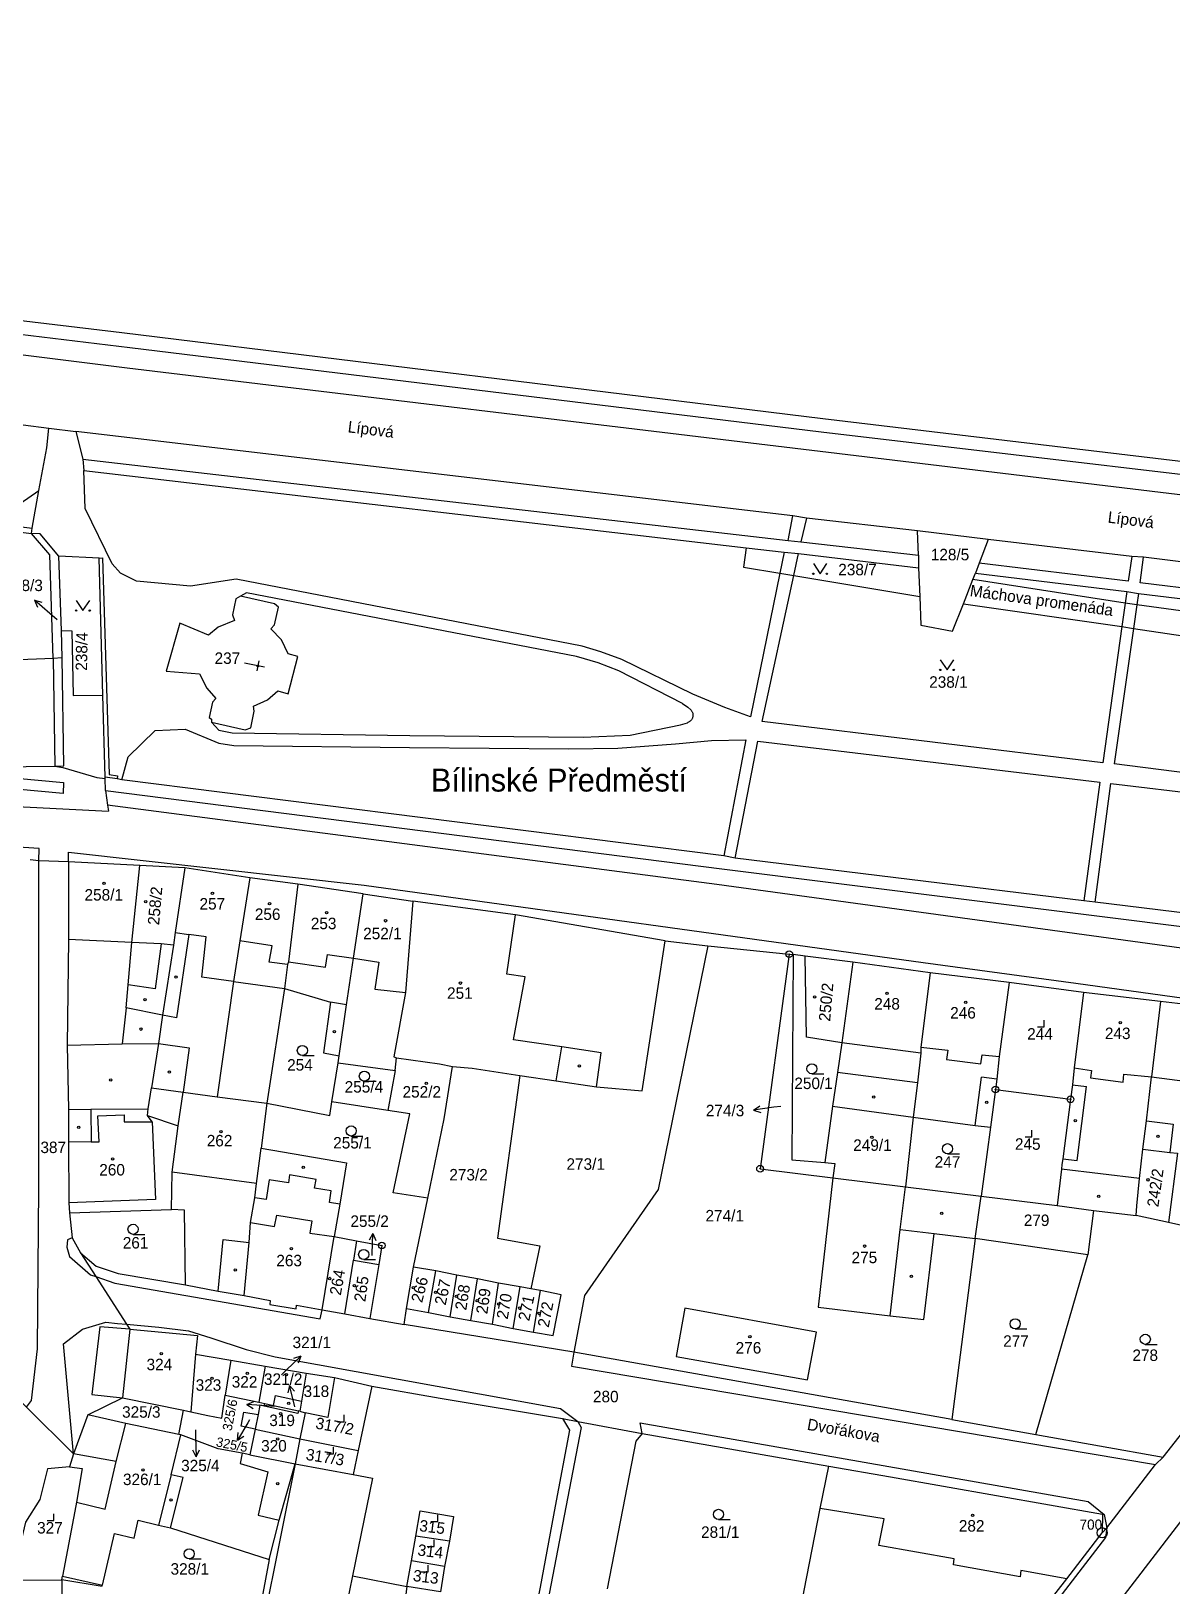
# Model space of a CAD drawing. Extents: x -784124 to -780570, y -980818 to -976926.
# Drawn here: x -781851.2 to -781682.3, y -979735 to -979504.8 of the extents above; entities that cross this region are included whole.
import ezdxf
from ezdxf.enums import TextEntityAlignment as Align

# ---------------------------------------------------------------- set-up
doc = ezdxf.new("R2010")
doc.units = 0
doc.header["$LTSCALE"] = 3.138375
doc.header["$MEASUREMENT"] = 0
for name, color, linetype in [('1006', 1, 'CONTINUOUS'), ('1008', 1, 'CONTINUOUS'), ('101', 1, 'CONTINUOUS'), ('1016', 1, 'CONTINUOUS'), ('1029', 1, 'CONTINUOUS'), ('105', 1, 'CONTINUOUS'), ('18', 1, 'CONTINUOUS'), ('21800', 1, 'CONTINUOUS'), ('21900', 1, 'CONTINUOUS'), ('21999', 1, 'CONTINUOUS'), ('304', 1, 'CONTINUOUS'), ('314', 1, 'CONTINUOUS'), ('319', 1, 'CONTINUOUS'), ('402', 1, 'CONTINUOUS'), ('404', 1, 'CONTINUOUS'), ('409', 1, 'CONTINUOUS')]:
    doc.layers.add(name, color=color, linetype=linetype)

# ---------------------------------------------------------------- blocks, each defined once
blk = doc.blocks.new('4_02$0')
at = {"layer": '404', "color": 255, "linetype": 'Continuous'}
blk.add_circle((-0.01, 0), 0.175, dxfattribs=at)
blk = doc.blocks.new('1029$1')
at = {"layer": '1029', "color": 6, "linetype": 'Continuous'}
for p, q in [((0, 3), (-0.5, 2)), ((0, 0), (0, 3)), ((0, 3), (0.5, 2))]:
    blk.add_line(p, q, dxfattribs=at)
blk = doc.blocks.new('3_19$9')
at = {"layer": '319', "color": 255, "linetype": 'Continuous'}
for p, q in [((-1, 0), (0, 0)), ((0, 0), (0, 1))]:
    blk.add_line(p, q, dxfattribs=at)
blk = doc.blocks.new('3_04$3')
at = {"layer": '304', "color": 255, "linetype": 'Continuous'}
blk.add_line((0.01, 0), (1.76, 0), dxfattribs=at)
blk.add_circle((0.01, 0.75), 0.75, dxfattribs=at)
blk = doc.blocks.new('3_14$2')
at = {"layer": '314', "color": 255, "linetype": 'Continuous'}
blk.add_lwpolyline([(-1, 1.5), (0, 0), (1, 1.5)], dxfattribs=at)
for centre in [(-1, 0), (1, 0)]:
    blk.add_circle(centre, 0.1, dxfattribs=at)
blk = doc.blocks.new('1_01$18')
at = {"layer": '101', "color": 3, "linetype": 'Continuous'}
for radius in [0.75, 0.03]:
    blk.add_circle((0, 0), radius, dxfattribs=at)
blk = doc.blocks.new('1_05$19')
at = {"layer": '105', "color": 3, "linetype": 'Continuous'}
for radius in [0.5, 0.0303]:
    blk.add_circle((0, 0), radius, dxfattribs=at)
blk = doc.blocks.new('4_09$23')
at = {"layer": '409', "color": 255, "linetype": 'Continuous'}
for p, q in [((0, 3), (0, 0)), ((-0.75, 2), (0.75, 2))]:
    blk.add_line(p, q, dxfattribs=at)

msp = doc.modelspace()

# ---------------------------------------------------------------- linework, layer by layer
at = {"layer": '1029', "color": 255, "linetype": 'Continuous'}
for p, q in [((-781847.33, -979591.96), (-781848.39, -979591.05)), ((-781740.21, -979664.02), (-781741.25, -979664.16)), ((-781800.7, -979686.11), (-781800.69, -979685.84)), ((-781814.1, -979703.77), (-781813.4, -979703.08)), ((-781815.15, -979708.45), (-781816.26, -979708.38)), ((-781812.14, -979708.49), (-781812.2, -979708.24)), ((-781826.85, -979711.91), (-781826.82, -979712.9)), ((-781818.82, -979710.44), (-781819.07, -979710.86))]:
    msp.add_line(p, q, dxfattribs=at)
at = {"layer": '21800', "color": 255, "linetype": 'Continuous'}
for p, q in [((-781881.03, -979546.35), (-781836.57, -979551.65)), ((-781836.57, -979551.65), (-781734.23, -979564.13)), ((-781734.23, -979564.13), (-781652.49, -979573.79)), ((-781843.52, -979568.2), (-781739.12, -979580.23)), ((-781843.19, -979575.48), (-781843.37, -979569.86)), ((-781839.15, -979583.69), (-781843.19, -979575.48)), ((-781739.12, -979580.23), (-781738.4, -979576.6)), ((-781859.91, -979577.28), (-781851.02, -979578.41)), ((-781736.4, -979576.95), (-781737.22, -979580.44)), ((-781719.83, -979582.42), (-781719.95, -979578.81)), ((-781739.12, -979580.23), (-781737.22, -979580.44)), ((-781737.22, -979580.44), (-781719.83, -979582.42)), ((-781709.5, -979580.09), (-781710.81, -979583.58)), ((-781841.1, -979582.83), (-781840.6, -979582.82)), ((-781840.6, -979582.82), (-781839.63, -979614.88)), ((-781739.72, -979581.96), (-781740.35, -979585.07)), ((-781738.27, -979585.42), (-781737.57, -979582.17)), ((-781719.83, -979582.42), (-781719.79, -979584.26)), ((-781710.81, -979583.58), (-781711.39, -979585.09)), ((-781688.77, -979586.26), (-781710.81, -979583.58)), ((-781688.24, -979582.61), (-781688.77, -979586.26)), ((-781687, -979586.51), (-781686.49, -979582.72)), ((-781837.94, -979585.06), (-781839.15, -979583.69)), ((-781835.58, -979586.27), (-781837.94, -979585.06)), ((-781740.35, -979585.07), (-781744.69, -979606.37)), ((-781742.94, -979607.06), (-781738.27, -979585.42)), ((-781827.6, -979587.01), (-781835.58, -979586.27)), ((-781820.84, -979585.98), (-781827.6, -979587.01)), ((-781769.62, -979595.9), (-781820.84, -979585.98)), ((-781819.31, -979587.99), (-781820.19, -979588.5)), ((-781770.42, -979597.42), (-781819.31, -979587.99)), ((-781688.97, -979587.78), (-781689.21, -979589.51)), ((-781687.24, -979588.1), (-781687.48, -979589.75)), ((-781649.96, -979590.95), (-781687, -979586.51)), ((-781689.21, -979589.51), (-781689.7, -979592.99)), ((-781687.48, -979589.75), (-781687.98, -979593.25)), ((-781846.68, -979593.58), (-781845.14, -979593.62)), ((-781845.14, -979593.62), (-781844.95, -979603.17)), ((-781689.7, -979592.99), (-781692.51, -979613.15)), ((-781687.98, -979593.25), (-781690.87, -979613.32)), ((-781767.22, -979598.34), (-781770.42, -979597.42)), ((-781766.84, -979596.71), (-781769.62, -979595.9)), ((-781763.73, -979597.85), (-781766.84, -979596.71)), ((-781847.88, -979597.69), (-781847.64, -979613.65)), ((-781764.15, -979599.53), (-781767.22, -979598.34)), ((-781754.76, -979604.36), (-781764.15, -979599.53)), ((-781753.21, -979602.99), (-781763.73, -979597.85)), ((-781844.95, -979603.17), (-781840.56, -979603.13)), ((-781754.76, -979604.36), (-781753.95, -979604.89)), ((-781748.5, -979604.97), (-781753.21, -979602.99)), ((-781753.95, -979604.89), (-781753.51, -979605.31)), ((-781744.69, -979606.37), (-781748.5, -979604.97)), ((-781836.79, -979612.29), (-781832.79, -979608.37)), ((-781832.79, -979608.37), (-781828.37, -979608.15)), ((-781828.37, -979608.15), (-781823.4, -979610.24)), ((-781824.47, -979607.13), (-781823.36, -979608.33)), ((-781823.36, -979608.33), (-781821.41, -979608.73)), ((-781821.41, -979608.73), (-781795.11, -979609.09)), ((-781762.51, -979609.05), (-781755.02, -979607.53)), ((-781755.02, -979607.53), (-781754.03, -979607.21)), ((-781692.51, -979613.15), (-781742.94, -979607.06)), ((-781823.4, -979610.24), (-781821.17, -979610.57)), ((-781821.17, -979610.57), (-781795.17, -979610.88)), ((-781795.17, -979610.88), (-781771.59, -979611.06)), ((-781795.11, -979609.09), (-781769.45, -979609.38)), ((-781771.59, -979611.06), (-781764.32, -979610.99)), ((-781769.45, -979609.38), (-781762.51, -979609.05)), ((-781764.32, -979610.99), (-781755.76, -979610.35)), ((-781755.76, -979610.35), (-781750.45, -979609.85)), ((-781750.45, -979609.85), (-781745.36, -979609.73)), ((-781745.36, -979609.73), (-781748.64, -979626.95)), ((-781746.96, -979627.27), (-781743.61, -979609.94)), ((-781743.61, -979609.94), (-781692.99, -979616)), ((-781837.76, -979615.68), (-781836.79, -979612.29)), ((-781679.66, -979614.76), (-781690.87, -979613.32)), ((-781853.33, -979615.41), (-781846.39, -979616.09)), ((-781840.17, -979617.23), (-781840.19, -979615.47)), ((-781839.63, -979614.88), (-781838.37, -979615.06)), ((-781838.37, -979615.06), (-781838.44, -979615.55)), ((-781846.42, -979617.71), (-781853.39, -979617.05)), ((-781846.39, -979616.09), (-781846.42, -979617.71)), ((-781840.17, -979617.23), (-781839.84, -979619.44)), ((-781840.17, -979617.23), (-781748.92, -979628.86)), ((-781692.99, -979616), (-781695.32, -979633.6)), ((-781693.67, -979633.79), (-781691.35, -979616.22)), ((-781691.35, -979616.22), (-781651.82, -979620.95)), ((-781874.3, -979618.55), (-781839.71, -979620.32)), ((-781839.84, -979619.44), (-781839.71, -979620.32)), ((-781749.65, -979631.15), (-781839.84, -979619.44)), ((-781849.97, -979625.83), (-781870.03, -979624.52)), ((-781850.02, -979627.67), (-781849.97, -979625.83)), ((-781845.65, -979627.83), (-781845.64, -979626.37)), ((-781845.64, -979626.37), (-781801.88, -979631.26)), ((-781850.02, -979676.1), (-781850.02, -979627.67)), ((-781748.92, -979628.86), (-781655.36, -979640.6)), ((-781801.88, -979631.26), (-781719.12, -979642.71)), ((-781656.02, -979644), (-781749.65, -979631.15)), ((-781780.77, -979644.43), (-781779.45, -979635.66)), ((-781829.85, -979638.27), (-781827.82, -979638.57)), ((-781827.82, -979638.57), (-781829.66, -979650.92)), ((-781825.26, -979638.91), (-781827.82, -979638.57)), ((-781825.9, -979644.87), (-781825.26, -979638.91)), ((-781836.26, -979639.77), (-781845.63, -979639.33)), ((-781831.93, -979639.97), (-781836.26, -979639.77)), ((-781831.93, -979639.97), (-781832.79, -979646.62)), ((-781830.11, -979640.16), (-781831.93, -979639.97)), ((-781815.5, -979640.25), (-781820.28, -979639.51)), ((-781815.91, -979642.66), (-781815.5, -979640.25)), ((-781813.22, -979643.02), (-781815.91, -979642.66)), ((-781813.09, -979642.64), (-781807.61, -979643.43)), ((-781807.61, -979643.43), (-781807.32, -979641.54)), ((-781807.32, -979641.54), (-781803.43, -979642.1)), ((-781803.43, -979642.1), (-781799.7, -979642.66)), ((-781799.7, -979642.66), (-781800.3, -979646.68)), ((-781719.12, -979642.71), (-781696.51, -979645.78)), ((-781821.2, -979645.54), (-781825.9, -979644.87)), ((-781821.2, -979645.54), (-781813.64, -979646.58)), ((-781778.02, -979644.85), (-781780.77, -979644.43)), ((-781779.76, -979654.15), (-781778.02, -979644.85)), ((-781696.51, -979645.78), (-781655.81, -979651.45)), ((-781832.79, -979646.62), (-781836.82, -979646.05)), ((-781800.3, -979646.68), (-781795.75, -979647.15)), ((-781837.12, -979649.41), (-781837.69, -979654.76)), ((-781804.48, -979648.97), (-781806.85, -979648.59)), ((-781829.66, -979650.92), (-781831.7, -979650.53)), ((-781845.85, -979654.94), (-781837.69, -979654.76)), ((-781837.69, -979654.76), (-781832.32, -979654.69)), ((-781832.32, -979654.69), (-781827.78, -979655.37)), ((-781772.61, -979655.21), (-781779.76, -979654.15)), ((-781719.45, -979656.15), (-781731.18, -979654.62)), ((-781827.78, -979655.37), (-781828.67, -979661.91)), ((-781773.44, -979660.24), (-781772.61, -979655.21)), ((-781766.77, -979656.08), (-781772.61, -979655.21)), ((-781767.48, -979661.13), (-781766.77, -979656.08)), ((-781719.46, -979655.26), (-781715.49, -979655.72)), ((-781715.49, -979655.72), (-781715.68, -979657.08)), ((-781715.68, -979657.08), (-781710.57, -979657.71)), ((-781710.57, -979657.71), (-781710.4, -979656.4)), ((-781710.4, -979656.4), (-781707.85, -979656.66)), ((-781719.95, -979660.56), (-781731.82, -979659.01)), ((-781696.76, -979658.33), (-781694.23, -979658.72)), ((-781694.23, -979658.72), (-781694.36, -979659.78)), ((-781689.53, -979660.43), (-781689.42, -979659.25)), ((-781689.42, -979659.25), (-781685.31, -979659.67)), ((-781711.42, -979666.85), (-781710.47, -979659.72)), ((-781708.23, -979659.98), (-781710.47, -979659.72)), ((-781697.04, -979660.83), (-781694.97, -979661.07)), ((-781696.33, -979672.04), (-781694.97, -979661.07)), ((-781694.36, -979659.78), (-781689.53, -979660.43)), ((-781842.34, -979664.43), (-781842.28, -979669.25)), ((-781841.29, -979665.44), (-781837.4, -979665.28)), ((-781841.09, -979669.29), (-781841.29, -979665.44)), ((-781837.4, -979665.28), (-781837.38, -979666.32)), ((-781837.38, -979666.32), (-781833.25, -979666.29)), ((-781833.92, -979665.37), (-781833.82, -979664.38)), ((-781833.92, -979665.37), (-781829.39, -979666.89)), ((-781833.25, -979666.29), (-781833.92, -979665.37)), ((-781833.25, -979666.29), (-781832.76, -979677.79)), ((-781842.28, -979669.25), (-781845.62, -979669.33)), ((-781842.28, -979669.25), (-781841.09, -979669.29)), ((-781686.59, -979670.36), (-781682.61, -979670.84)), ((-781687.1, -979674.72), (-781698.63, -979673.31)), ((-781698.43, -979671.8), (-781696.33, -979672.04)), ((-781817.83, -979675.46), (-781830.3, -979673.76)), ((-781815.93, -979674.9), (-781816.37, -979677.81)), ((-781813.07, -979675.35), (-781815.93, -979674.9)), ((-781812.9, -979674.17), (-781813.07, -979675.35)), ((-781808.96, -979674.83), (-781812.9, -979674.17)), ((-781809.2, -979676.11), (-781808.96, -979674.83)), ((-781850.21, -979699.91), (-781850.02, -979676.1)), ((-781832.76, -979677.79), (-781845.58, -979678.31)), ((-781816.37, -979677.81), (-781818.06, -979677.55)), ((-781806.76, -979676.53), (-781809.2, -979676.11)), ((-781806.98, -979678.28), (-781806.76, -979676.53)), ((-781722.53, -979682.23), (-781721.76, -979675.96)), ((-781815.15, -979681.8), (-781814.79, -979680.15)), ((-781814.79, -979680.15), (-781809.6, -979680.95)), ((-781805.47, -979678.48), (-781806.98, -979678.28)), ((-781818.67, -979681.24), (-781815.15, -979681.8)), ((-781809.6, -979680.95), (-781809.93, -979682.78)), ((-781724.03, -979695.02), (-781722.53, -979682.23)), ((-781722.53, -979682.23), (-781717.5, -979682.83)), ((-781845.77, -979683.76), (-781845.88, -979684.88)), ((-781845.88, -979684.88), (-781845.48, -979686.27)), ((-781845.07, -979683.47), (-781845.77, -979683.76)), ((-781823.47, -979691.38), (-781822.74, -979683.74)), ((-781822.74, -979683.74), (-781818.91, -979684.2)), ((-781809.93, -979682.78), (-781806.32, -979683.29)), ((-781845.48, -979686.27), (-781842.36, -979688.96)), ((-781842.36, -979688.96), (-781841.57, -979689.23)), ((-781841.57, -979689.23), (-781838.76, -979690.18)), ((-781838.76, -979690.18), (-781808.38, -979695.5)), ((-781808.38, -979695.5), (-781808.09, -979694.13)), ((-781843.54, -979696.99), (-781840.12, -979695.98)), ((-781840.12, -979695.98), (-781838.37, -979696.15)), ((-781838.37, -979696.15), (-781837.03, -979696.28)), ((-781837.03, -979696.28), (-781832.27, -979696.72)), ((-781846.39, -979699.18), (-781843.54, -979696.99)), ((-781841.01, -979696.67), (-781842.17, -979706.67)), ((-781836.55, -979697.02), (-781841.01, -979696.67)), ((-781832.27, -979696.72), (-781827.89, -979697.24)), ((-781827.89, -979697.24), (-781824.56, -979698.28)), ((-781824.56, -979698.28), (-781819.34, -979700)), ((-781851.13, -979707.56), (-781850.21, -979699.91)), ((-781844.87, -979715.49), (-781846.39, -979699.18)), ((-781819.34, -979700), (-781815.02, -979701.11)), ((-781770.83, -979700.42), (-781771.17, -979702.47)), ((-781815.02, -979701.11), (-781772.8, -979708.76)), ((-781771.17, -979702.47), (-781684.75, -979717.06)), ((-781851.84, -979708.58), (-781851.13, -979707.56)), ((-781842.17, -979706.67), (-781837.63, -979707.17)), ((-781772.8, -979708.76), (-781770.26, -979710.66)), ((-781838.56, -979716.6), (-781837.17, -979711)), ((-781769.77, -979711.56), (-781786.17, -979797.23)), ((-781770.26, -979710.66), (-781769.77, -979711.56)), ((-781760.74, -979712.48), (-781761.01, -979710.88)), ((-781761.01, -979710.88), (-781694.68, -979722.52)), ((-781830.46, -979718.59), (-781829.01, -979712.68)), ((-781838.56, -979716.6), (-781844.87, -979715.49)), ((-781819.92, -979715.39), (-781820.24, -979716.91)), ((-781820.24, -979716.91), (-781816.13, -979718.15)), ((-781830.46, -979718.59), (-781832.31, -979726.04)), ((-781830.56, -979726.45), (-781828.67, -979718.95)), ((-781828.67, -979718.95), (-781830.46, -979718.59)), ((-781816.13, -979718.15), (-781817.55, -979724.55)), ((-781724.9, -979725.1), (-781734.36, -979723.55)), ((-781694.68, -979722.52), (-781692.31, -979724.44)), ((-781817.55, -979724.55), (-781814.44, -979725.27)), ((-781725.71, -979729.06), (-781724.9, -979725.1)), ((-781692.31, -979724.44), (-781691.94, -979726.45)), ((-781692.14, -979727.84), (-781717.37, -979760.72)), ((-781691.94, -979726.45), (-781692.14, -979727.84)), ((-781714.53, -979731.02), (-781725.71, -979729.06)), ((-781714.63, -979731.92), (-781714.53, -979731.02)), ((-781704.75, -979733.68), (-781714.63, -979731.92)), ((-781704.65, -979732.75), (-781704.75, -979733.68)), ((-781697.88, -979733.97), (-781704.65, -979732.75))]:
    msp.add_line(p, q, dxfattribs=at)
for points in [[(-781753.51, -979605.31), (-781753.449, -979605.381), (-781753.393, -979605.458), (-781753.344, -979605.538), (-781753.302, -979605.622), (-781753.267, -979605.71), (-781753.238, -979605.8), (-781753.218, -979605.892), (-781753.205, -979605.985), (-781753.199, -979606.079), (-781753.201, -979606.173), (-781753.211, -979606.267), (-781753.228, -979606.359), (-781753.253, -979606.45), (-781753.286, -979606.539), (-781753.325, -979606.624), (-781753.371, -979606.707), (-781753.424, -979606.785), (-781753.482, -979606.858), (-781753.547, -979606.927), (-781753.617, -979606.99), (-781753.692, -979607.047), (-781753.771, -979607.098), (-781753.854, -979607.142), (-781753.941, -979607.18), (-781754.03, -979607.21)], [(-781844.46, -979722.63), (-781840.23, -979723.64), (-781838.56, -979716.6)]]:
    msp.add_lwpolyline(points, dxfattribs=at)
at = {"layer": '21900', "color": 3, "linetype": 'Continuous'}
for p, q in [((-781875.69, -979560.05), (-781848.53, -979563.6)), ((-781848.53, -979563.6), (-781844.56, -979564.12)), ((-781870.33, -979576.75), (-781851.1, -979579.19)), ((-781849.84, -979579.24), (-781851.1, -979579.19)), ((-781847.05, -979582.56), (-781849.84, -979579.24)), ((-781713.17, -979589.62), (-781711.75, -979586)), ((-781846.56, -979597.63), (-781847.88, -979597.69)), ((-781868.02, -979613.94), (-781847.64, -979613.65)), ((-781840.19, -979615.47), (-781840.19, -979615.3)), ((-781838.44, -979615.55), (-781840.19, -979615.3)), ((-781835.07, -979628.36), (-781845.65, -979627.83)), ((-781828.43, -979628.7), (-781835.07, -979628.36)), ((-781818.78, -979630.16), (-781828.43, -979628.7)), ((-781811.67, -979631.12), (-781818.78, -979630.16)), ((-781802.01, -979632.55), (-781811.67, -979631.12)), ((-781802.01, -979632.55), (-781794.68, -979633.63)), ((-781757.29, -979639.5), (-781750.98, -979640.23)), ((-781750.98, -979640.23), (-781738.95, -979641.49)), ((-781738.95, -979641.49), (-781738.39, -979641.55)), ((-781736.58, -979641.78), (-781738.39, -979641.55)), ((-781736.4, -979653.78), (-781736.58, -979641.78)), ((-781729.53, -979642.69), (-781736.58, -979641.78)), ((-781729.53, -979642.69), (-781731.18, -979654.62)), ((-781718.08, -979644.24), (-781729.53, -979642.69)), ((-781706.41, -979645.69), (-781718.08, -979644.24)), ((-781695.39, -979647.14), (-781706.41, -979645.69)), ((-781813.64, -979646.58), (-781816.26, -979663.53)), ((-781684, -979648.49), (-781695.39, -979647.14)), ((-781684, -979648.49), (-781685.31, -979659.67)), ((-781670.05, -979650.13), (-781684, -979648.49)), ((-781731.18, -979654.62), (-781736.4, -979653.78)), ((-781805.74, -979657.58), (-781805.59, -979656.53)), ((-781797.3, -979658.73), (-781797.08, -979656.83)), ((-781806.65, -979663.36), (-781805.74, -979657.58)), ((-781805.74, -979657.58), (-781797.3, -979658.73)), ((-781797.3, -979658.73), (-781798.36, -979664.62)), ((-781778.83, -979659.44), (-781782.11, -979683.52)), ((-781833.33, -979661.26), (-781828.67, -979661.91)), ((-781828.67, -979661.91), (-781823.65, -979662.59)), ((-781708.43, -979661.53), (-781709.16, -979667.12)), ((-781708.23, -979659.98), (-781708.43, -979661.53)), ((-781708.43, -979661.53), (-781697.31, -979662.98)), ((-781697.04, -979660.83), (-781697.31, -979662.98)), ((-781686.07, -979666.16), (-781685.31, -979659.67)), ((-781823.65, -979662.59), (-781816.26, -979663.53)), ((-781816.26, -979663.53), (-781817.12, -979670.19)), ((-781798.36, -979664.62), (-781806.65, -979663.36)), ((-781732.53, -979664.01), (-781733.68, -979672.32)), ((-781732.53, -979664.01), (-781720.59, -979665.61)), ((-781697.31, -979662.98), (-781698.43, -979671.8)), ((-781720.59, -979665.61), (-781721.76, -979675.96)), ((-781732.49, -979674.62), (-781721.76, -979675.96)), ((-781794.57, -979687.82), (-781792.45, -979677.62)), ((-781721.76, -979675.96), (-781710.52, -979677.3)), ((-781711.41, -979683.58), (-781710.52, -979677.3)), ((-781710.52, -979677.3), (-781699.31, -979678.69)), ((-781845.49, -979679.81), (-781830.4, -979679.31)), ((-781699.31, -979678.69), (-781693.89, -979679.44)), ((-781693.89, -979679.44), (-781694.74, -979686)), ((-781693.89, -979679.44), (-781687.6, -979680.17)), ((-781682.79, -979681.24), (-781687.6, -979680.17)), ((-781808.09, -979694.13), (-781806.32, -979683.29)), ((-781806.32, -979683.29), (-781802.99, -979683.92)), ((-781802.99, -979683.92), (-781803.46, -979686.81)), ((-781782.11, -979683.52), (-781775.87, -979684.66)), ((-781775.87, -979684.66), (-781777.18, -979691.03)), ((-781711.41, -979683.58), (-781714.9, -979710.37)), ((-781694.74, -979686), (-781711.41, -979683.58)), ((-781804.73, -979694.74), (-781803.46, -979686.81)), ((-781803.46, -979686.81), (-781799.72, -979687.43)), ((-781702.45, -979712.61), (-781694.74, -979686)), ((-781799.72, -979687.43), (-781801.01, -979695.42)), ((-781795.61, -979693.93), (-781794.57, -979687.82)), ((-781791.28, -979688.37), (-781794.57, -979687.82)), ((-781792.35, -979694.56), (-781791.28, -979688.37)), ((-781788.13, -979689.03), (-781791.28, -979688.37)), ((-781789.16, -979695.17), (-781788.13, -979689.03)), ((-781785.07, -979689.55), (-781788.13, -979689.03)), ((-781786.06, -979695.73), (-781785.07, -979689.55)), ((-781781.97, -979690.2), (-781785.07, -979689.55)), ((-781782.86, -979696.28), (-781781.97, -979690.2)), ((-781778.77, -979690.74), (-781781.97, -979690.2)), ((-781779.79, -979696.91), (-781778.77, -979690.74)), ((-781777.18, -979691.03), (-781778.77, -979690.74)), ((-781775.79, -979691.29), (-781777.18, -979691.03)), ((-781776.81, -979697.46), (-781775.79, -979691.29)), ((-781808.09, -979694.13), (-781804.73, -979694.74)), ((-781795.93, -979696.33), (-781795.61, -979693.93)), ((-781795.61, -979693.93), (-781792.35, -979694.56)), ((-781804.73, -979694.74), (-781801.01, -979695.42)), ((-781801.01, -979695.42), (-781795.93, -979696.33)), ((-781770.83, -979700.42), (-781795.93, -979696.33)), ((-781792.35, -979694.56), (-781789.16, -979695.17)), ((-781789.16, -979695.17), (-781786.06, -979695.73)), ((-781786.06, -979695.73), (-781782.86, -979696.28)), ((-781782.86, -979696.28), (-781779.79, -979696.91)), ((-781836.55, -979697.02), (-781837.63, -979707.17)), ((-781779.79, -979696.91), (-781776.81, -979697.46)), ((-781826.82, -979700.7), (-781827.54, -979709.23)), ((-781826.82, -979700.7), (-781821.6, -979701.6)), ((-781714.9, -979710.37), (-781770.83, -979700.42)), ((-781821.6, -979701.6), (-781822.43, -979706.79)), ((-781821.6, -979701.6), (-781816.54, -979702.49)), ((-781816.54, -979702.49), (-781817.48, -979707.82)), ((-781816.54, -979702.49), (-781810.47, -979703.52)), ((-781810.47, -979703.52), (-781811.15, -979707.65)), ((-781810.47, -979703.52), (-781806.28, -979704.19)), ((-781806.28, -979704.19), (-781800.72, -979705.46)), ((-781800.72, -979705.46), (-781802.75, -979715)), ((-781842.78, -979709.68), (-781837.63, -979707.17)), ((-781837.63, -979707.17), (-781828.63, -979709.01)), ((-781822.43, -979706.79), (-781817.48, -979707.82)), ((-781817.48, -979707.82), (-781816.58, -979708.02)), ((-781811.15, -979707.65), (-781811.39, -979709.13)), ((-781842.78, -979709.68), (-781844.87, -979715.49)), ((-781828.63, -979709.01), (-781827.54, -979709.23)), ((-781817.56, -979709.63), (-781818, -979711.83)), ((-781816.58, -979708.02), (-781815.3, -979708.3)), ((-781815.3, -979708.3), (-781811.61, -979709.12)), ((-781811.39, -979709.13), (-781811.61, -979709.12)), ((-781811.39, -979709.13), (-781810.61, -979709.39)), ((-781810.61, -979709.39), (-781811.38, -979713.27)), ((-781818, -979711.83), (-781818.78, -979715.63)), ((-781818, -979711.83), (-781811.38, -979713.27)), ((-781760.74, -979712.48), (-781733.08, -979717.32)), ((-781714.9, -979710.37), (-781702.45, -979712.61)), ((-781811.38, -979713.27), (-781812.08, -979716.95)), ((-781811.38, -979713.27), (-781802.75, -979715)), ((-781702.45, -979712.61), (-781683.6, -979715.94)), ((-781844.87, -979715.49), (-781845.5, -979717.4)), ((-781812.08, -979716.95), (-781820.58, -979759.21)), ((-781818.78, -979715.63), (-781812.08, -979716.95)), ((-781812.08, -979716.95), (-781803.51, -979718.55)), ((-781802.75, -979715), (-781803.51, -979718.55)), ((-781789.26, -979728.4), (-781794.23, -979727.66)), ((-781789.26, -979728.4), (-781789.97, -979732.14)), ((-781815.91, -979731.14), (-781817.42, -979739.04)), ((-781789.97, -979732.14), (-781794.88, -979731.3)), ((-781846.6, -979734.11), (-781846.5, -979733.57)), ((-781840.65, -979735.11), (-781846.6, -979734.11)), ((-781803.59, -979733.52), (-781806.13, -979746.08))]:
    msp.add_line(p, q, dxfattribs=at)
for points in [[(-781556.68, -979574.84), (-781564.24, -979579.75), (-781569.84, -979582.73), (-781577.59, -979584.84), (-781584.82, -979585.04), (-781587.67, -979584.8), (-781647.52, -979577.47), (-781652.84, -979576.88), (-781734.35, -979567.08), (-781836.96, -979554.7), (-781880.83, -979549.24), (-781917.53, -979543.62), (-781935.36, -979539.55), (-781968.34, -979530.72), (-782016.97, -979513.31), (-782060.07, -979495.91), (-782065.99, -979493.5), (-782100.3, -979479.69), (-782102.97, -979478.69), (-782133.86, -979464.33), (-782133.38, -979463.23), (-782177.17, -979446.51)], [(-782048.41, -979493.82), (-782015.07, -979508.6), (-781966.66, -979526.12), (-781933.89, -979534.8), (-781916.98, -979538.68), (-781881.14, -979544.25), (-781837.76, -979549.45), (-781733.99, -979562.19), (-781652.45, -979571.9), (-781587.18, -979579.83), (-781579.8, -979580.08), (-781573.17, -979579.03), (-781564.94, -979576.33), (-781556.69, -979571.88), (-781553.01, -979568.66), (-781550.83, -979570.03)], [(-781850.05, -979572.83), (-781848.86, -979566.52), (-781848.53, -979563.6)], [(-781586.37, -979599.08), (-781588.91, -979595.15), (-781591.42, -979594.33), (-781648.28, -979587.41), (-781649.53, -979587.32), (-781686.49, -979582.72), (-781688.24, -979582.61), (-781709.5, -979580.09), (-781719.95, -979578.81), (-781736.4, -979576.95), (-781738.4, -979576.6), (-781844.56, -979564.12)], [(-781844.56, -979564.12), (-781843.52, -979568.2), (-781843.37, -979569.86), (-781745.32, -979581.31)], [(-781876.16, -979573.29), (-781859.75, -979575.67), (-781852.81, -979574.75), (-781850.05, -979572.83)], [(-781851.1, -979579.19), (-781851.02, -979578.41), (-781850.05, -979572.83)], [(-781847.88, -979597.69), (-781848.39, -979582.35), (-781851.1, -979579.19)], [(-781745.32, -979581.31), (-781739.72, -979581.96), (-781737.57, -979582.17), (-781719.79, -979584.26), (-781719.62, -979588.54)], [(-781840.19, -979615.3), (-781840.56, -979603.13), (-781841.1, -979582.83), (-781847.05, -979582.56)], [(-781846.56, -979597.63), (-781846.68, -979593.58), (-781847.05, -979582.56)], [(-781711.75, -979586), (-781711.39, -979585.09), (-781688.97, -979587.78), (-781687.24, -979588.1), (-781650.03, -979592.57), (-781648.62, -979592.93), (-781594.31, -979598.59), (-781591.6, -979602.14)], [(-781815.13, -979589.6), (-781820.19, -979588.5), (-781820.86, -979588.86), (-781821.35, -979591.24), (-781821.08, -979592.06), (-781823.46, -979593.08), (-781824.92, -979594.27), (-781829.17, -979592.48), (-781831.18, -979599.57), (-781826.26, -979600), (-781825.18, -979602.12), (-781823.82, -979603.63), (-781824.32, -979604.15), (-781824.8, -979606.43), (-781824.46, -979606.68), (-781824.47, -979607.13), (-781819.49, -979608.27), (-781818.64, -979607.96), (-781818.14, -979605.53), (-781818.26, -979604.77), (-781816.16, -979603.83), (-781814.67, -979602.5), (-781813.11, -979602.95), (-781811.67, -979597.4), (-781813.13, -979597.02), (-781814.12, -979594.96), (-781815.66, -979593.32), (-781815.16, -979592.71), (-781814.56, -979590.12), (-781815.13, -979589.6)], [(-781719.62, -979588.54), (-781719.45, -979592.76), (-781714.76, -979593.68), (-781713.17, -979589.62)], [(-781847.88, -979597.69), (-781859.14, -979598.13), (-781859.05, -979600.42), (-781868.25, -979600.6), (-781868.3, -979598.33), (-781869.53, -979598.35)], [(-781847.64, -979613.65), (-781846.35, -979613.62), (-781846.56, -979597.63)], [(-781847.64, -979613.65), (-781846.47, -979613.85), (-781841.42, -979615.35), (-781840.19, -979615.47)], [(-781621.33, -979642.83), (-781653.23, -979639), (-781655.77, -979638.45), (-781693.67, -979633.79), (-781695.32, -979633.6), (-781746.96, -979627.27), (-781748.64, -979626.95), (-781837.76, -979615.68), (-781838.44, -979615.55)], [(-781845.65, -979627.83), (-781850.02, -979627.67), (-781851.32, -979627.52)], [(-781845.65, -979627.83), (-781845.63, -979639.33), (-781845.85, -979654.94), (-781845.62, -979664.48)], [(-781831.7, -979650.53), (-781837.12, -979649.41), (-781836.82, -979646.05), (-781836.26, -979639.77), (-781835.07, -979628.36)], [(-781828.43, -979628.7), (-781829.85, -979638.27), (-781830.11, -979640.16), (-781831.7, -979650.53)], [(-781818.78, -979630.16), (-781820.28, -979639.51), (-781821.2, -979645.54), (-781823.65, -979662.59)], [(-781811.67, -979631.12), (-781813.09, -979642.64), (-781813.22, -979643.02), (-781813.64, -979646.58)], [(-781805.59, -979656.53), (-781804.48, -979648.97), (-781803.43, -979642.1), (-781802.01, -979632.55)], [(-781794.68, -979633.63), (-781795.75, -979647.15), (-781797.49, -979656.67), (-781797.08, -979656.83)], [(-781757.29, -979639.5), (-781779.45, -979635.66), (-781794.68, -979633.63)], [(-781750.98, -979640.23), (-781758.36, -979676.31), (-781769.23, -979692.04), (-781770.83, -979700.42)], [(-781738.95, -979641.49), (-781743.26, -979673.26), (-781732.49, -979674.62)], [(-781738.39, -979641.55), (-781738.58, -979671.93), (-781733.68, -979672.32)], [(-781718.08, -979644.24), (-781719.46, -979655.26), (-781719.45, -979656.15), (-781719.95, -979660.56), (-781720.59, -979665.61)], [(-781706.41, -979645.69), (-781707.85, -979656.66), (-781708.23, -979659.98)], [(-781813.64, -979646.58), (-781806.85, -979648.59), (-781807.89, -979656.11), (-781805.59, -979656.53)], [(-781695.39, -979647.14), (-781696.76, -979658.33), (-781697.04, -979660.83)], [(-781831.7, -979650.53), (-781832.32, -979654.69), (-781833.33, -979661.26)], [(-781731.18, -979654.62), (-781731.82, -979659.01), (-781732.53, -979664.01)], [(-781797.08, -979656.83), (-781790.73, -979657.74), (-781788.8, -979658.1)], [(-781792.45, -979677.62), (-781790.02, -979665.89), (-781788.8, -979658.1)], [(-781788.8, -979658.1), (-781785.9, -979658.39), (-781778.83, -979659.44)], [(-781778.83, -979659.44), (-781773.44, -979660.24), (-781767.48, -979661.13)], [(-781845.62, -979664.48), (-781842.34, -979664.43), (-781833.82, -979664.38), (-781833.33, -979661.26)], [(-781830.4, -979679.31), (-781830.3, -979673.76), (-781829.39, -979666.89), (-781828.67, -979661.91)], [(-781685.31, -979659.67), (-781679.99, -979660.36), (-781680.4, -979664.25), (-781674.89, -979664.92), (-781674.42, -979661.03), (-781671.39, -979661.41)], [(-781816.26, -979663.53), (-781806.97, -979665.36), (-781806.65, -979663.36)], [(-781620.61, -979669.52), (-781626.44, -979665.63), (-781630.71, -979663.95), (-781634.57, -979665), (-781748.41, -979813.25)], [(-781845.62, -979664.48), (-781845.62, -979669.33), (-781845.58, -979678.31), (-781845.49, -979679.81)], [(-781792.45, -979677.62), (-781797.58, -979676.82), (-781795.11, -979665.12), (-781797.38, -979664.77), (-781798.36, -979664.62)], [(-781720.59, -979665.61), (-781711.42, -979666.85), (-781709.16, -979667.12)], [(-781687.6, -979680.17), (-781687.48, -979678.76), (-781687.1, -979674.72), (-781686.59, -979670.36), (-781686.07, -979666.16)], [(-781686.07, -979666.16), (-781682.1, -979666.64), (-781682.61, -979670.84), (-781681.5, -979670.95), (-781682.79, -979681.24)], [(-781709.16, -979667.12), (-781709.69, -979671.15), (-781710.52, -979677.3)], [(-781819.64, -979692.02), (-781818.91, -979684.2), (-781818.67, -979681.24), (-781818.06, -979677.55), (-781817.83, -979675.46), (-781817.12, -979670.19)], [(-781817.12, -979670.19), (-781804.48, -979672.37), (-781805.47, -979678.48), (-781806.32, -979683.29)], [(-781733.68, -979672.32), (-781732.2, -979672.47), (-781732.49, -979674.62)], [(-781698.43, -979671.8), (-781698.59, -979672.62), (-781698.63, -979673.31), (-781699.31, -979678.69)], [(-781732.49, -979674.62), (-781734.67, -979693.76), (-781724.03, -979695.02), (-781719.03, -979695.6), (-781717.5, -979682.83), (-781711.41, -979683.58)], [(-781845.49, -979679.81), (-781845.07, -979683.47), (-781843.85, -979685.69)], [(-781828.31, -979690.46), (-781828.48, -979679.38), (-781830.4, -979679.31)], [(-781661.99, -979688.48), (-781666.81, -979684.8), (-781682.79, -979681.24)], [(-781843.85, -979685.69), (-781841.57, -979689.23), (-781837.03, -979696.28), (-781836.55, -979697.02)], [(-781843.85, -979685.69), (-781841.56, -979687.66), (-781838.3, -979688.76), (-781828.31, -979690.46)], [(-781683.6, -979715.94), (-781666.01, -979693.6), (-781661.99, -979688.48)], [(-781828.31, -979690.46), (-781823.47, -979691.38), (-781819.64, -979692.02)], [(-781776.81, -979697.46), (-781773.91, -979697.96), (-781772.7, -979691.95), (-781775.79, -979691.29)], [(-781819.64, -979692.02), (-781815.78, -979692.76), (-781815.81, -979693.34), (-781811.94, -979694.02), (-781811.88, -979693.47), (-781808.09, -979694.13)], [(-781755.7, -979701.08), (-781736.23, -979704.52), (-781734.92, -979697.46), (-781754.4, -979693.92), (-781755.7, -979701.08)], [(-781836.55, -979697.02), (-781826.52, -979697.97), (-781826.82, -979700.7)], [(-781806.28, -979704.19), (-781807.23, -979710.08), (-781810.61, -979709.39)], [(-781800.72, -979705.46), (-781790.6, -979707.24), (-781772.53, -979710.25)], [(-781852.7, -979707.74), (-781851.84, -979708.58), (-781844.87, -979715.49)], [(-781827.54, -979709.23), (-781824.99, -979709.8), (-781822.92, -979710.2), (-781822.43, -979706.79)], [(-781815.3, -979708.3), (-781815, -979706.85), (-781811.15, -979707.65)], [(-781829.31, -979712.62), (-781837.17, -979711), (-781842.78, -979709.68)], [(-781816.66, -979708.42), (-781817.29, -979708.28), (-781817.56, -979709.63)], [(-781811.61, -979709.12), (-781811.67, -979709.51), (-781816.66, -979708.42)], [(-781772.53, -979710.25), (-781771.48, -979711.99), (-781773.59, -979723.21), (-781775.82, -979735.21), (-781776.4, -979738.24), (-781778.76, -979751.29), (-781780.22, -979759.09), (-781781.81, -979766.92)], [(-781772.53, -979710.25), (-781770.26, -979710.66), (-781760.74, -979712.48)], [(-781760.74, -979712.48), (-781761.67, -979713.58), (-781765.91, -979735.45)], [(-781818.78, -979715.63), (-781819.92, -979715.39), (-781823.46, -979714.75), (-781829.01, -979712.68), (-781829.31, -979712.62)], [(-781815.91, -979731.14), (-781814.44, -979725.27), (-781812.08, -979716.95)], [(-781692.63, -979727.15), (-781691.94, -979726.45), (-781684.75, -979717.06), (-781683.6, -979715.94)], [(-781845.5, -979717.4), (-781843.62, -979717.62), (-781844.46, -979722.63), (-781844.68, -979723.96), (-781846.5, -979733.57)], [(-781803.51, -979718.55), (-781800.63, -979719.09), (-781803.59, -979733.52)], [(-781737.61, -979740.01), (-781737.2, -979738.24), (-781736.74, -979735.72), (-781734.36, -979723.55), (-781733.08, -979717.32)], [(-781733.08, -979717.32), (-781723.95, -979718.89), (-781692.6, -979724.4), (-781692.63, -979727.15)], [(-781794.23, -979727.66), (-781793.6, -979723.9), (-781788.65, -979724.74), (-781789.26, -979728.4)], [(-781846.5, -979733.57), (-781840.58, -979734.94), (-781838.81, -979727.27), (-781835.91, -979727.94), (-781835.3, -979725.29), (-781832.31, -979726.04), (-781830.56, -979726.45), (-781815.91, -979731.14)], [(-781794.88, -979731.3), (-781794.52, -979729.35), (-781794.23, -979727.66)], [(-781706.67, -979745.43), (-781702.59, -979740.03), (-781697.88, -979733.97), (-781692.63, -979727.15)], [(-781789.97, -979732.14), (-781790.56, -979735.91), (-781795.53, -979735.09), (-781794.88, -979731.3)], [(-781803.59, -979733.52), (-781795.53, -979735.09), (-781795.82, -979737.02), (-781799.02, -979743.66), (-781799.75, -979747.21), (-781806.13, -979746.08)]]:
    msp.add_lwpolyline(points, dxfattribs=at)
at = {"layer": '21999', "color": 3, "linetype": 'Continuous'}
for p, q in [((-781829.31, -979712.62), (-781828.63, -979709.01)), ((-781816.66, -979708.42), (-781816.58, -979708.02)), ((-781854.03, -979734.19), (-781846.6, -979734.11)), ((-781846.6, -979734.11), (-781846.69, -979742.16))]:
    msp.add_line(p, q, dxfattribs=at)
for points in [[(-781745.32, -979581.31), (-781745.72, -979584.17), (-781740.35, -979585.07), (-781738.27, -979585.42), (-781719.62, -979588.54)], [(-781591.6, -979602.14), (-781648.75, -979595.01), (-781650.17, -979594.83), (-781687.48, -979589.75), (-781689.21, -979589.51), (-781711.75, -979586)], [(-781713.17, -979589.62), (-781689.7, -979592.99), (-781687.98, -979593.25), (-781650.42, -979598.82), (-781649, -979599.03), (-781596.42, -979606.84), (-781593.7, -979607.24), (-781593.04, -979607.33)], [(-781767.48, -979661.13), (-781760.7, -979661.72), (-781757.29, -979639.5)], [(-781802.99, -979683.92), (-781799.26, -979684.62), (-781799.72, -979687.43)], [(-781818, -979711.83), (-781820.09, -979711.38), (-781819.67, -979709.28), (-781817.56, -979709.63)], [(-781845.5, -979717.4), (-781848.75, -979717.68), (-781849.87, -979722.24), (-781852.02, -979725.57), (-781854.03, -979734.19)]]:
    msp.add_lwpolyline(points, dxfattribs=at)

# ---------------------------------------------------------------- block references
at = {"layer": '101', "color": 0, "linetype": 'ByBlock'}
msp.add_blockref('1_01$18', (-781692.63, -979727.15), dxfattribs=at)
at = {"layer": '1029', "color": 0, "linetype": 'ByBlock'}
for p, rotation in [((-781848.39, -979591.05), 49), ((-781741.25, -979664.16), 98), ((-781800.69, -979685.84), 358), ((-781813.4, -979703.08), 314), ((-781812.2, -979708.24), 14), ((-781816.26, -979708.38), 86), ((-781819.07, -979710.86), 149), ((-781826.82, -979712.9), 182)]:
    msp.add_blockref('1029$1', p, dxfattribs=dict(at, rotation=rotation))
at = {"layer": '105', "color": 0, "linetype": 'ByBlock'}
for p in [(-781738.95, -979641.49), (-781708.43, -979661.53), (-781697.31, -979662.98), (-781743.26, -979673.26), (-781799.26, -979684.62)]:
    msp.add_blockref('1_05$19', p, dxfattribs=at)
at = {"layer": '304', "color": 0, "linetype": 'ByBlock'}
for p in [(-781811.03, -979656.5), (-781801.85, -979660.31), (-781735.6, -979659.2), (-781803.81, -979668.41), (-781715.52, -979671.04), (-781836.09, -979682.97), (-781801.95, -979686.71), (-781705.52, -979696.98), (-781686.25, -979699.26), (-781749.44, -979725.18), (-781827.77, -979731.02)]:
    msp.add_blockref('3_04$3', p, dxfattribs=at)
at = {"layer": '314', "color": 0, "linetype": 'ByBlock'}
for p in [(-781734.38, -979585.15), (-781843.5, -979590.62), (-781715.59, -979599.4)]:
    msp.add_blockref('3_14$2', p, dxfattribs=at)
at = {"layer": '319', "color": 0, "linetype": 'ByBlock'}
for p in [(-781701.22, -979652.27), (-781703.02, -979668.53), (-781804.81, -979710.71), (-781806.39, -979715.47), (-781847.8, -979725.33), (-781790.98, -979725.5), (-781791.53, -979729.18), (-781792.41, -979732.95)]:
    msp.add_blockref('3_19$9', p, dxfattribs=at)
at = {"layer": '402', "color": 0, "linetype": 'ByBlock'}
for p in [(-781829.71, -979644.88), (-781834.29, -979648.23), (-781834.9, -979652.59), (-781806.27, -979652.95), (-781830.69, -979658.95), (-781769.99, -979658.04), (-781839.37, -979660.1), (-781726.43, -979662.65), (-781709.71, -979663.44), (-781696.6, -979666.16), (-781844.11, -979667.13), (-781684.36, -979668.47), (-781810.88, -979673.05), (-781693.13, -979677.33), (-781716.36, -979679.86), (-781820.94, -979688.24), (-781720.86, -979689.21), (-781814.65, -979719.89), (-781830.45, -979722.29)]:
    msp.add_blockref('4_02$0', p, dxfattribs=at)
at = {"layer": '404', "color": 0, "linetype": 'ByBlock', "xscale": 0.67, "yscale": 0.67, "zscale": 0.67}
msp.add_blockref('4_02$0', (-781817.61, -979598.81), dxfattribs=at)
at = {"layer": '404', "color": 0, "linetype": 'ByBlock'}
for p in [(-781840.35, -979631), (-781834.19, -979633.7), (-781824.31, -979632.5), (-781815.87, -979633.99), (-781807.41, -979635.33), (-781798.7, -979636.55), (-781787.6, -979645.78), (-781735.19, -979647.82), (-781724.46, -979647.27), (-781712.81, -979648.62), (-781689.94, -979651.62), (-781792.67, -979660.61), (-781823.07, -979667.78), (-781726.71, -979668.62), (-781839.09, -979671.8), (-781685.84, -979674.9), (-781812.62, -979685.08), (-781727.78, -979684.72), (-781806.95, -979689.51), (-781803.3, -979690.57), (-781794.57, -979690.88), (-781791.29, -979691.54), (-781788.2, -979692.17), (-781785.13, -979692.79), (-781781.97, -979693.28), (-781778.86, -979693.9), (-781775.96, -979694.69), (-781744.77, -979698.1), (-781831.89, -979700.66), (-781819.16, -979703.54), (-781824.37, -979704.31), (-781813.38, -979703.75), (-781813.03, -979708), (-781814.23, -979709.53), (-781814.66, -979713.27), (-781834.61, -979717.85), (-781711.8, -979724.59)]:
    msp.add_blockref('4_02$0', p, dxfattribs=at)
at = {"layer": '409', "color": 0, "linetype": 'ByBlock', "rotation": 258.0000000000001}
msp.add_blockref('4_09$23', (-781819.57, -979598.39), dxfattribs=at)

# ---------------------------------------------------------------- texts
at = {"layer": '1006', "color": 255, "linetype": 'Continuous'}
msp.add_text('Bílinské Předměstí', height=3.4, dxfattribs=at).set_placement((-781773.03, -979618.43), align=Align.BOTTOM_CENTER)
at = {"layer": '1008', "color": 255, "linetype": 'Continuous'}
for s, rotation, p in [('Lípová', 353, (-781800.87, -979563.78)), ('Lípová', 353, (-781688.37, -979577.16)), ('Máchova promenáda', 352, (-781701.59, -979589.1))]:
    msp.add_text(s, height=1.7, rotation=rotation, dxfattribs=at).set_placement(p, align=Align.MIDDLE_CENTER)
msp.add_text('Dvořákova', height=1.7, rotation=350, dxfattribs=at).set_placement((-781736.48, -979712.4), align=Align.BOTTOM_LEFT)
at = {"layer": '1016', "color": 174, "linetype": 'Continuous'}
msp.add_text('700', height=1.5, dxfattribs=at).set_placement((-781692.63, -979727.15), align=Align.BOTTOM_RIGHT)
at = {"layer": '18', "color": 255, "linetype": 'Continuous'}
for s, p in [('238/7', (-781731.69, -979585.9)), ('128/5', (-781717.99, -979583.68)), ('237', (-781824.01, -979599.02)), ('238/1', (-781718.23, -979602.55)), ('258/1', (-781843.26, -979634.06)), ('257', (-781826.24, -979635.39)), ('256', (-781818.05, -979636.93)), ('253', (-781809.77, -979638.3)), ('251', (-781789.6, -979648.61)), ('248', (-781726.36, -979650.2)), ('246', (-781715.12, -979651.53)), ('244', (-781703.73, -979654.65)), ('243', (-781692.22, -979654.57)), ('254', (-781813.27, -979659.24)), ('250/1', (-781738.19, -979661.97)), ('262', (-781825.17, -979670.46)), ('255/1', (-781806.45, -979670.77)), ('387', (-781849.79, -979671.45)), ('260', (-781841.08, -979674.77)), ('273/1', (-781771.92, -979673.92)), ('247', (-781717.42, -979673.61)), ('279', (-781704.23, -979682.25)), ('261', (-781837.6, -979685.58)), ('263', (-781814.87, -979688.21)), ('275', (-781729.72, -979687.75)), ('321/1', (-781812.47, -979700.33)), ('277', (-781707.28, -979700.13)), ('276', (-781746.88, -979701.13)), ('278', (-781688.15, -979702.23)), ('324', (-781834.08, -979703.6)), ('323', (-781826.81, -979706.64)), ('322', (-781821.47, -979706.17)), ('280', (-781768, -979708.35)), ('325/3', (-781837.7, -979710.63)), ('319', (-781815.91, -979711.87)), ('320', (-781817.12, -979715.64)), ('326/1', (-781837.57, -979720.61)), ('327', (-781850.28, -979727.78)), ('281/1', (-781752, -979728.42)), ('282', (-781713.84, -979727.49)), ('328/1', (-781830.53, -979733.87))]:
    msp.add_text(s, height=1.7, dxfattribs=at).set_placement(p, align=Align.BOTTOM_LEFT)
for s, p in [('238/3', (-781849.43, -979588.24)), ('321/2', (-781811.01, -979705.77))]:
    msp.add_text(s, height=1.7, dxfattribs=at).set_placement(p, align=Align.BOTTOM_RIGHT)
for s, rotation, p in [('238/4', 89, (-781842.38, -979599.54)), ('258/2', 85, (-781831.72, -979637.28)), ('250/2', 85, (-781732.39, -979651.54)), ('264', 80, (-781804.83, -979692.18)), ('265', 82, (-781801.2, -979693.11)), ('266', 76, (-781792.8, -979693.31)), ('267', 78, (-781789.32, -979693.66)), ('268', 81, (-781786.26, -979694.37)), ('269', 82, (-781783.14, -979694.92)), ('270', 80, (-781780.13, -979695.71)), ('271', 78, (-781776.94, -979696)), ('272', 79, (-781774.06, -979696.95))]:
    msp.add_text(s, height=1.7, rotation=rotation, dxfattribs=at).set_placement(p, align=Align.BOTTOM_LEFT)
for s, p in [('252/1', (-781799.17, -979639.78)), ('255/4', (-781801.91, -979662.49)), ('252/2', (-781793.34, -979663.23)), ('274/3', (-781748.45, -979666)), ('249/1', (-781726.63, -979671.12)), ('245', (-781703.64, -979670.96)), ('255/2', (-781801.06, -979682.38)), ('274/1', (-781748.5, -979681.57)), ('318', (-781808.94, -979707.56))]:
    msp.add_text(s, height=1.7, dxfattribs=at).set_placement(p, align=Align.BOTTOM_CENTER)
msp.add_text('273/2', height=1.7, dxfattribs=at).set_placement((-781786.42, -979674.14), align=Align.MIDDLE_CENTER)
for s, rotation, p in [('242/2', 82, (-781683.41, -979676.26)), ('317/2', 350, (-781806.45, -979712.71)), ('317/3', 351, (-781807.86, -979717.3)), ('315', 353, (-781791.96, -979727.65)), ('314', 353, (-781792.22, -979731.25)), ('313', 353, (-781792.9, -979735.03))]:
    msp.add_text(s, height=1.7, rotation=rotation, dxfattribs=at).set_placement(p, align=Align.BOTTOM_CENTER)
msp.add_text('325/6', height=1.4, rotation=79, dxfattribs=at).set_placement((-781820.19, -979707.63), align=Align.BOTTOM_RIGHT)
msp.add_text('325/5', height=1.4, rotation=349, dxfattribs=at).set_placement((-781819.01, -979713.87), align=Align.TOP_RIGHT)
msp.add_text('325/4', height=1.7, dxfattribs=at).set_placement((-781828.96, -979716.35), align=Align.TOP_LEFT)

doc.saveas('drawing.dxf')
